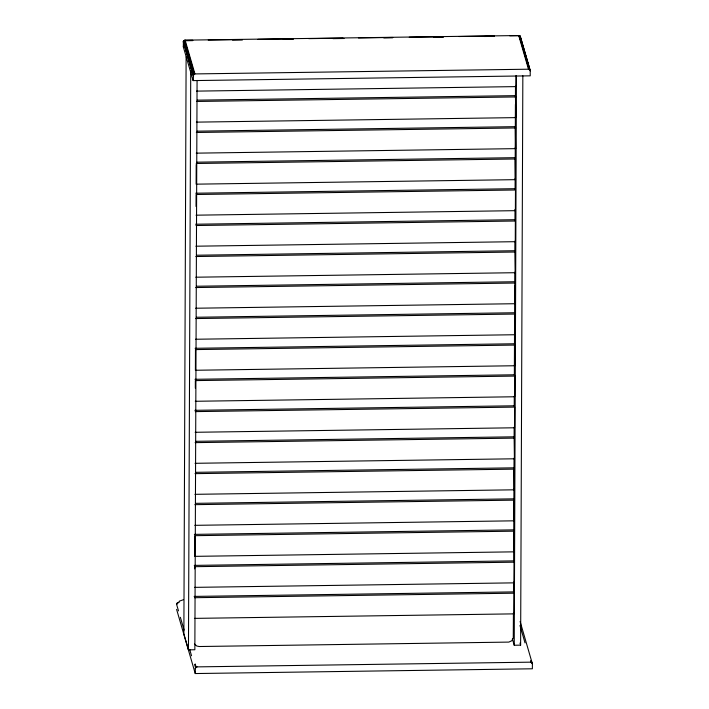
<?xml version="1.0" encoding="UTF-8"?>
<svg xmlns="http://www.w3.org/2000/svg" width="709" height="709" viewBox="0 0 709 709"><rect width="100%" height="100%" fill="white"/><g stroke="black" fill="none" stroke-linecap="round" stroke-linejoin="round"><path stroke-width="1.06" d="M183.33 46.9L183.392 41.521L185.084 40.156L518.988 35.53L520.388 36.682L530.181 70.377L530.243 75.836L193.123 80.596L183.33 46.9L183.95 46.493M183.463 46.679L183.853 40.697L193.663 74.445L193.123 80.596M183.746 46.546L183.826 40.741L185.111 40.174L194.922 73.922L528.497 69.207L530.181 70.377M186.121 56.906L183.87 634.023L188.461 649.843L194.851 649.754L197.075 80.392M188.461 649.843L190.73 70.51M194.62 568.866L194.629 566.686L514.007 562.184L513.928 582.86L194.55 587.362M195.329 388.213L195.356 380.6L514.743 376.089L514.654 396.765L195.276 401.276M196.038 206.479L196.083 194.505L515.47 189.994L515.381 210.67L196.003 215.181M196.198 164.577L196.127 184.163L515.505 179.661L515.213 157.682L196.934 162.175M195.25 673.55L195.347 668.117L197.049 666.877L530.624 662.162L532.069 662.862L532.397 663.863L532.37 668.791L195.25 673.55L176.603 609.377M513.431 613.108L513.263 638.189L511.765 640.759L508.832 642.097L199.256 646.528L196.845 646.05L194.523 644.064M513.511 593.185L513.555 582.116M513.635 561.085L514.034 458.138M514.114 438.215L514.158 427.146M514.238 406.106L514.282 396.145M514.362 375.114L514.707 286.099M514.716 283.237L514.761 272.167M514.84 252.244L514.885 241.175M514.964 220.144L515.009 210.183M515.089 189.152L515.416 104.356M515.443 97.833L515.487 86.206M194.133 596.411L513.511 591.9L513.892 593.194L513.812 613.87L194.426 618.381M514.131 531.165L194.753 535.676L194.674 556.352L514.052 551.841L514.131 531.165L513.759 529.871L194.372 534.373M194.789 525.334L514.176 520.823L513.874 498.852L195.604 503.346M194.913 494.324L514.291 489.813L513.998 467.834L195.719 472.327M195.844 441.317L514.122 436.824L514.415 458.794L195.037 463.305M194.86 410.316L514.238 405.805L514.619 407.108L514.539 427.784L195.152 432.286M514.858 345.07L195.48 349.581L195.4 370.258L514.778 365.747L514.858 345.07L514.486 343.776L195.099 348.287M195.516 339.248L514.902 334.737L514.601 312.758L196.331 317.251M195.64 308.229L515.018 303.718L514.725 281.748L196.446 286.241M196.57 255.222L514.849 250.729L515.142 272.708L195.764 277.21M195.587 224.221L514.964 219.71L515.346 221.013L515.266 241.689L195.879 246.2M196.242 153.153L515.629 148.642L515.328 126.672L197.058 131.165M196.366 122.134L515.744 117.623L515.452 95.653L197.173 100.146M515.913 75.73L515.868 86.613L196.49 91.124M522.843 75.792L520.619 645.155L514.229 645.243L516.453 75.881M520.211 38.968C521.018 37.94 519.812 34.466 518.589 35.831M520.335 39.039L520.051 36.93M529.304 69.385L519.511 35.689C519.892 37.595 520.114 35.016 518.704 35.521L528.497 69.207M193.663 74.445L194.372 74.011L184.579 40.316C186.104 40.546 183.383 39.872 183.347 41.973L193.14 75.668M183.401 41.512C183.844 40.564 182.798 42.567 183.968 41.565M183.392 41.521L193.229 75.136M520.167 36.762L520.477 37.214L519.13 35.503L529.047 69.287M177.534 603.226L176.63 604.449L178.491 610.883M184.118 41.166L183.347 41.973L184.322 40.422L194.115 74.117M179.244 601.205L183.285 599.752M194.372 74.011L194.922 73.922M178.482 602.171L179.466 602.109M192.759 40.28L185.031 40.386L183.542 41.193L193.335 74.879M208.224 40.059L242.469 39.571M257.925 39.358L293.278 38.853M308.743 38.641L342.979 38.153M358.444 37.94L392.689 37.453M409.253 37.222L443.497 36.735M458.962 36.522L494.306 36.017M509.771 35.804L519.068 35.725M185.005 40.732L192.733 40.626M232.499 40.059L242.443 39.917M283.308 39.341L293.251 39.208M333.008 38.641L344.06 38.49M383.817 37.923L392.662 37.799M433.527 37.222L443.471 37.081M484.336 36.505L494.279 36.363M196.446 101.458L515.833 96.947M196.331 132.477L515.709 127.966M196.207 163.487L515.585 158.984M195.711 193.211L515.089 188.7L515.47 189.994M195.968 225.524L515.346 221.013M195.844 256.534L515.221 252.023M195.719 287.553L515.106 283.042M195.604 318.563L514.982 314.06M194.984 379.297L514.362 374.795L514.743 376.089M195.232 411.61L514.619 407.108M195.117 442.629L514.495 438.118M194.993 473.647L514.38 469.136M194.869 504.657L514.255 500.146M194.257 565.392L513.635 560.881L514.007 562.184M194.505 597.705L513.892 593.194M519.484 36.115L520.477 37.214L520.406 36.753L519.91 35.991L529.747 69.695M531.653 662.472L530.944 660.469L532.069 662.862M195.604 667.621L194.594 664.661L195.276 663.987L196.021 667.213M530.261 70.909L520.22 36.319L520.477 37.214M515.372 116.329L515.744 117.623M515.248 147.348L515.629 148.642M515.133 178.358L515.505 179.661M515.009 209.377L515.381 210.67M514.645 302.424L515.018 303.718M514.521 333.434L514.902 334.737M514.406 364.453L514.778 365.747M513.919 488.51L514.291 489.813M513.795 519.529L514.176 520.823M513.679 550.547L514.052 551.841M520.105 621.483L532.397 663.863A1.781 1.719 -16.2 0 0 530.624 662.162M519.972 625.498L525.032 642.912M520.007 643.045L520.619 645.155M512.394 638.915L514.229 645.243M180.361 617.309L184.083 630.124M189.675 649.373L191.536 655.79M195.267 668.622A1.781 1.719 -16.2 0 1 197.049 666.877M177.153 603.226L176.966 603.43A1.781 1.719 -13.9 0 0 176.63 604.449A1.781 1.719 -14.4 0 1 177.153 603.226L177.356 603.049A1.781 1.719 -13.9 0 1 178.402 602.712A1.781 1.719 -13.8 0 0 177.153 603.226"/></g></svg>
